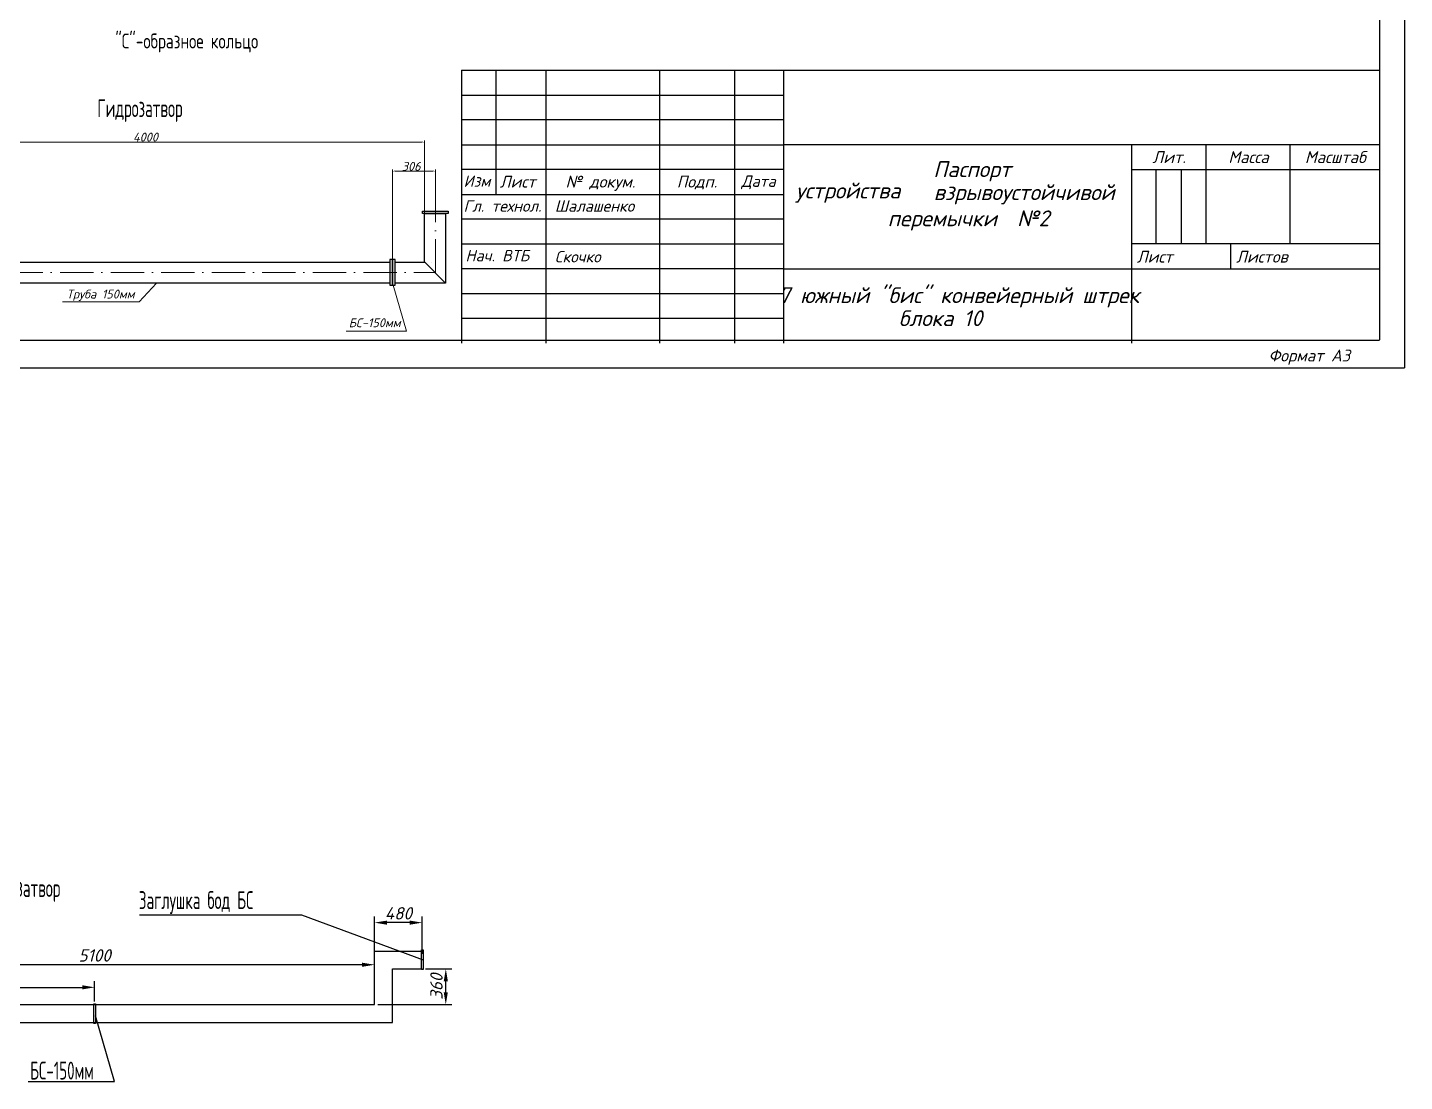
# Model space of a CAD drawing. Header units: millimetres. Extents: x 2479 to 6465, y 644 to 4399.
# Drawn here: x 3514 to 3791.4, y 1357.8 to 1570.1 of the extents above; entities that cross this region are included whole.
import ezdxf
from ezdxf.enums import TextEntityAlignment as Align

# ---------------------------------------------------------------- set-up
doc = ezdxf.new("R2010")
doc.units = ezdxf.units.MM
doc.header["$PDMODE"] = 1
doc.linetypes.add('ACAD_ISO10W100', pattern=[18, 12, -3, 0, -3])
doc.layers.add('Layer1', color=5, linetype='Continuous')
doc.layers.add('надписи', color=7, linetype='Continuous')
doc.styles.add('3', font='complex')
doc.styles.get("Standard").update_dxf_attribs({"font": 'isocpeui.ttf'})
doc.dimstyles.new('ISO-25', dxfattribs={"dimtxt": 2.5, "dimasz": 2.5, "dimexe": 1.25, "dimexo": 0.625, "dimtad": 1, "dimdec": 0, "dimlfac": 50, "dimtxsty": 'Standard', "dimcen": 2.5, "dimadec": 0, "dimazin": 0, "dimtfac": 1, "dimtdec": 0, "dimtmove": 0, "dimatfit": 3, "dimfxl": 0, "dimarcsym": 0})

# ---------------------------------------------------------------- blocks, each defined once
blk = doc.blocks.new('*D302')
at = {"layer": 'Defpoints', "color": 0, "lineweight": 40}
for p in [(3527.56, 1376.72), (3471.16, 1373.24), (3527.56, 1373.24)]:
    blk.add_point(p, dxfattribs=at)
at = {"layer": 'надписи', "color": 0, "lineweight": -2}
for p, q in [((3471.16, 1373.86), (3471.16, 1377.97)), ((3473.66, 1376.72), (3525.06, 1376.72)), ((3527.56, 1373.86), (3527.56, 1377.97))]:
    blk.add_line(p, q, dxfattribs=at)
at = {"layer": 'надписи', "color": 0, "lineweight": 40}
for points in [[(3473.66, 1377.14), (3473.66, 1376.3), (3471.16, 1376.72)], [(3525.06, 1377.14), (3525.06, 1376.3), (3527.56, 1376.72)]]:
    blk.add_solid(points, dxfattribs=at)
at = {"layer": 'надписи', "color": 0, "insert": (3499.36, 1378.59), "char_height": 2.5, "attachment_point": 5}
blk.add_mtext('2550', dxfattribs=at)
blk = doc.blocks.new('*D303')
at = {"layer": 'Defpoints', "color": 0, "lineweight": 40}
for p in [(3471.16, 1381.28), (3471.16, 1380.57), (3583.96, 1379.78)]:
    blk.add_point(p, dxfattribs=at)
at = {"layer": 'надписи', "color": 0, "lineweight": -2}
for p, q in [((3471.16, 1381.2), (3471.16, 1382.53)), ((3583.96, 1380.4), (3583.96, 1382.53)), ((3581.46, 1381.28), (3473.66, 1381.28))]:
    blk.add_line(p, q, dxfattribs=at)
at = {"layer": 'надписи', "color": 0, "lineweight": 40}
for points in [[(3473.66, 1381.69), (3473.66, 1380.86), (3471.16, 1381.28)], [(3581.46, 1381.69), (3581.46, 1380.86), (3583.96, 1381.28)]]:
    blk.add_solid(points, dxfattribs=at)
at = {"layer": 'надписи', "color": 0, "insert": (3527.56, 1383.15), "char_height": 2.5, "attachment_point": 5}
blk.add_mtext('5100', dxfattribs=at)
blk = doc.blocks.new('*D304')
at = {"layer": 'Defpoints', "color": 0, "lineweight": 40}
for p in [(3593.56, 1380.44), (3598.31, 1380.44), (3583.96, 1373.24)]:
    blk.add_point(p, dxfattribs=at)
at = {"layer": 'надписи', "color": 0, "lineweight": -2}
for p, q in [((3594.19, 1380.44), (3599.56, 1380.44)), ((3598.31, 1375.74), (3598.31, 1377.94)), ((3584.59, 1373.24), (3599.56, 1373.24))]:
    blk.add_line(p, q, dxfattribs=at)
at = {"layer": 'надписи', "color": 0, "lineweight": 40}
for points in [[(3597.89, 1377.94), (3598.73, 1377.94), (3598.31, 1380.44)], [(3597.89, 1375.74), (3598.73, 1375.74), (3598.31, 1373.24)]]:
    blk.add_solid(points, dxfattribs=at)
at = {"layer": 'надписи', "color": 0, "insert": (3596.43, 1376.84), "char_height": 2.5, "attachment_point": 5, "rotation": 90}
blk.add_mtext('360', dxfattribs=at)
blk = doc.blocks.new('*D305')
at = {"layer": 'Defpoints', "color": 0, "lineweight": 40}
for p in [(3583.96, 1389.76), (3583.96, 1382.84), (3593.56, 1382.84)]:
    blk.add_point(p, dxfattribs=at)
at = {"layer": 'надписи', "color": 0, "lineweight": -2}
for p, q in [((3583.96, 1383.46), (3583.96, 1391.01)), ((3593.56, 1383.46), (3593.56, 1391.01)), ((3591.06, 1389.76), (3586.46, 1389.76))]:
    blk.add_line(p, q, dxfattribs=at)
at = {"layer": 'надписи', "color": 0, "lineweight": 40}
for points in [[(3586.46, 1390.17), (3586.46, 1389.34), (3583.96, 1389.76)], [(3591.06, 1390.17), (3591.06, 1389.34), (3593.56, 1389.76)]]:
    blk.add_solid(points, dxfattribs=at)
at = {"layer": 'надписи', "color": 0, "insert": (3588.76, 1391.63), "char_height": 2.5, "attachment_point": 5}
blk.add_mtext('480', dxfattribs=at)
blk = doc.blocks.new('A$C13033AB3')
at = {"layer": 'надписи', "lineweight": 13}
for p, q in [((-13.18, -73.23), (-13.18, -45.82)), ((-11.93, -46.45), (185.47, -46.45)), ((186.72, -73.23), (186.72, -45.82)), ((-17.14, -68.74), (-17.14, -56.26)), ((-15.89, -56.88), (-2.89, -56.88)), ((-1.64, -88.69), (-1.64, -56.26)), ((175.15, -88.69), (175.15, -56.26)), ((189.4, -56.88), (176.4, -56.88)), ((190.65, -68.74), (190.65, -56.26)), ((-21.59, -72.18), (-36.88, -72.18)), ((-36.25, -95.96), (-36.25, -73.43)), ((-21.59, -97.21), (-36.88, -97.21))]:
    blk.add_line(p, q, dxfattribs=at)
at = {"layer": 'надписи', "linetype": 'ACAD_ISO10W100', "lineweight": 5}
for p, q in [((190.68, -93.4), (190.68, -68.42)), ((-17.12, -69.46), (-17.12, -93.4)), ((-22.72, -81.24), (-10.93, -81.24)), ((-17.12, -93.4), (190.68, -93.4))]:
    blk.add_line(p, q, dxfattribs=at)
at = {"layer": 'надписи'}
for p, q in [((-20.65, -97.11), (-13.11, -89.57)), ((194.21, -97.16), (186.64, -89.57))]:
    blk.add_line(p, q, dxfattribs=at)
for points in [[(-21.73, -71.27), (-12.46, -71.27), (-12.46, -72.18), (-21.73, -72.18)], [(185.95, -71.27), (195.22, -71.27), (195.22, -72.18), (185.95, -72.18)], [(-2.56, -97.98), (-2.56, -88.71), (-1.64, -88.71), (-1.64, -97.98)], [(-1.61, -97.98), (-1.61, -88.71), (-0.69, -88.71), (-0.69, -97.98)], [(175.12, -97.98), (175.12, -88.71), (174.2, -88.71), (174.2, -97.98)], [(176.07, -97.98), (176.07, -88.71), (175.15, -88.71), (175.15, -97.98)]]:
    blk.add_lwpolyline(points, close=True, dxfattribs=at)
for points in [[(-2.56, -97.19), (-13.24, -97.19), (-20.74, -97.19), (-20.74, -89.69), (-20.74, -72.19), (-13.24, -72.19), (-13.24, -89.64)], [(176.07, -89.64), (186.72, -89.64), (186.72, -72.14), (194.22, -72.14), (194.22, -89.69), (194.22, -97.19), (176.07, -97.19)], [(-13.28, -89.64), (-2.56, -89.64)], [(-1.64, -89.64), (-1.61, -89.64)], [(-0.69, -89.64), (174.2, -89.64)], [(175.12, -89.64), (175.15, -89.64)], [(189.22, -89.64), (189.19, -89.64)], [(-1.61, -97.19), (-1.64, -97.19)], [(174.2, -97.19), (-0.69, -97.19)], [(175.15, -97.19), (175.12, -97.19)], [(189.19, -97.19), (189.22, -97.19)]]:
    blk.add_lwpolyline(points, dxfattribs=at)
at = {"layer": 'надписи', "lineweight": 9}
for points in [[(-18.26, -114.43), (3.42, -114.43), (-1.37, -97.89)], [(56.39, -103.92), (84.04, -103.92), (90.25, -97.26)], [(158.47, -114.43), (180.15, -114.43), (175.36, -97.89)]]:
    blk.add_lwpolyline(points, dxfattribs=at)
at = {"layer": 'надписи'}
blk.add_circle((-17, -81), 3.71, dxfattribs=at)
for points in [[(-11.93, -46.24), (-11.93, -46.65), (-13.18, -46.45)], [(185.47, -46.24), (185.47, -46.65), (186.72, -46.45)], [(-36.46, -73.43), (-36.04, -73.43), (-36.25, -72.18)], [(-36.46, -95.96), (-36.04, -95.96), (-36.25, -97.21)]]:
    blk.add_solid(points, dxfattribs=at)
at = {"layer": 'надписи', "lineweight": 13}
for points in [[(-15.89, -56.67), (-15.89, -57.09), (-17.14, -56.88)], [(-2.89, -56.67), (-2.89, -57.09), (-1.64, -56.88)], [(176.4, -56.67), (176.4, -57.09), (175.15, -56.88)], [(189.4, -56.67), (189.4, -57.09), (190.65, -56.88)]]:
    blk.add_solid(points, dxfattribs=at)
at = {"layer": 'надписи'}
blk.add_text('500', height=3.193, rotation=90, dxfattribs=at).set_placement((-37.07, -89.66))
for s, height, p in [('Труба 150мм', 3.1933, (57.89, -102.73)), ('БС-150мм', 3.193, (-17.34, -113.05)), ('БС-150мм', 3.193, (159.39, -113.05))]:
    blk.add_text(s, height=height, dxfattribs=at).set_placement(p)
at = {"layer": 'надписи', "char_height": 3.193, "attachment_point": 5}
for s, insert in [('4000', (86.29, -44.65)), ('306', (-7.35, -55.17)), ('306', (181.88, -55.17))]:
    blk.add_mtext(s, dxfattribs=dict(at, insert=insert))

msp = doc.modelspace()

# ---------------------------------------------------------------- linework, layer by layer
at = {"color": 7}
for p, q in [((3791.44567, 1889.44515), (3791.44567, 1501.50833)), ((3786.44567, 1884.67941), (3786.44567, 1507.19857)), ((3601.44567, 1561.48978), (3786.44567, 1561.48978)), ((3601.52526, 1506.48978), (3601.52526, 1561.48978)), ((3608.44567, 1536.48978), (3608.44567, 1561.48978)), ((3618.44567, 1561.48978), (3618.44567, 1506.48978)), ((3641.44567, 1506.48978), (3641.44567, 1561.48978)), ((3656.44567, 1561.48978), (3656.44567, 1506.48978)), ((3666.44567, 1506.48978), (3666.44567, 1561.48978)), ((3601.44567, 1556.48978), (3666.44567, 1556.48978)), ((3666.44567, 1551.48978), (3601.44567, 1551.48978)), ((3601.44567, 1546.48978), (3666.44567, 1546.48978)), ((3786.44567, 1546.48978), (3666.44567, 1546.48978)), ((3736.44567, 1546.48978), (3736.44567, 1506.48978)), ((3751.44567, 1546.48978), (3751.44567, 1526.48978)), ((3768.44567, 1526.48978), (3768.44567, 1546.48978)), ((3666.44567, 1541.48978), (3601.44567, 1541.48978)), ((3736.44567, 1541.48978), (3786.44567, 1541.48978)), ((3741.44567, 1526.48978), (3741.44567, 1541.48978)), ((3746.44567, 1541.48978), (3746.44567, 1526.48978)), ((3601.44567, 1536.48978), (3666.44567, 1536.48978)), ((3666.44567, 1531.48978), (3601.44567, 1531.48978)), ((3601.44567, 1526.48978), (3666.44567, 1526.48978)), ((3786.44567, 1526.48978), (3736.44567, 1526.48978)), ((3756.44567, 1521.48978), (3756.44567, 1526.48978)), ((3666.44567, 1521.48978), (3601.44567, 1521.48978)), ((3666.44567, 1521.48978), (3786.44567, 1521.48978)), ((3601.44567, 1516.48978), (3666.44567, 1516.48978)), ((3666.44567, 1511.48978), (3601.44567, 1511.48978)), ((3231.72464, 1507.14603), (3786.44567, 1507.14603)), ((3791.44567, 1501.48978), (3211.49623, 1501.48978))]:
    msp.add_line(p, q, dxfattribs=at)
at = {"layer": 'Layer1'}
for p, q in [((3583.96075, 1373.23741), (3583.96075, 1384.03663)), ((3583.96075, 1384.03663), (3593.56075, 1384.03663)), ((3587.56075, 1369.63741), (3587.56075, 1380.43663)), ((3587.56075, 1380.43663), (3593.56075, 1380.43663)), ((3471.16075, 1373.23741), (3583.96075, 1373.23741)), ((3467.56075, 1369.63741), (3587.56075, 1369.63741))]:
    msp.add_line(p, q, dxfattribs=at)
for points in [[(3593.43983, 1384.26941), (3593.74447, 1384.26941), (3593.74447, 1380.31271), (3593.43983, 1380.31271)], [(3527.40844, 1373.42157), (3527.71307, 1373.42157), (3527.71307, 1369.46487), (3527.40844, 1369.46487)]]:
    msp.add_lwpolyline(points, close=True, dxfattribs=at)
at = {"layer": 'надписи'}
for points in [[(3536.62373, 1391.35673), (3569.2381, 1391.35673), (3593.74447, 1382.29106)], [(3514.20248, 1357.75896), (3531.54229, 1357.75896), (3527.71307, 1370.99257)]]:
    msp.add_lwpolyline(points, dxfattribs=at)

# ---------------------------------------------------------------- block references
at = {"color": 1, "lineweight": 40, "xscale": 0.5599999999999999, "yscale": 0.5599999999999999, "zscale": 0.5599999999999999}
msp.add_blockref('A$C13033AB3', (3489.486, 1573.03108), dxfattribs=at)

# ---------------------------------------------------------------- texts
at = {"color": 7, "linetype": 'Continuous', "style": '3', "width": 0.585675}
msp.add_text('"С"-образное кольцо', height=3, dxfattribs=at).set_placement((3531.73823, 1565.88786), (3560.51997, 1565.88786), align=Align.FIT)
for s, p in [('Гидрозатвор', (3528.12681, 1552.05312)), ('Гидрозатвор', (3503.50362, 1394.92938)), ('Заглушка бод БС', (3536.47221, 1392.492)), ('БС-150мм', (3514.56131, 1358.15395))]:
    msp.add_text(s, height=3.6, dxfattribs=at).set_placement(p)
at = {"color": 7}
for s, height, p in [('Лит.', 2.4, (3744.03149, 1542.79894)), ('Масса', 2.4, (3760.03149, 1542.79894)), ('Масштаб', 2.4, (3777.53149, 1542.79894)), ('№ докум.', 2.4, (3629.47028, 1537.85129)), ('Подп.', 2.4, (3648.91165, 1537.85129)), ('Дата', 2.3, (3661.30552, 1537.99915))]:
    msp.add_text(s, height=height, dxfattribs=at).set_placement(p, align=Align.CENTER)
for s, height, p in [('Изм', 2.3, (3601.88784, 1537.99915)), ('Лист', 2.4, (3609.17835, 1537.85129)), ('Гл. технол.', 2.3, (3601.88784, 1532.99915)), ('Шалашенко', 2.3, (3620.27799, 1532.99915)), ('Нач. ВТБ', 2.3, (3602.27482, 1522.99915)), ('Скочко', 2.3, (3620.27799, 1522.78156)), ('Лист', 2.4, (3737.51927, 1522.73449)), ('Листов', 2.4, (3757.51927, 1522.73449)), ('Формат А3', 2.4, (3764.05767, 1502.82126))]:
    msp.add_text(s, height=height, dxfattribs=at).set_placement(p)
at = {"layer": 'надписи'}
for s, height, p in [('Паспорт ', 3.193335, (3696.52884, 1539.96471)), ('устройства ', 3.1933346, (3668.79654, 1535.65954)), ('взрывоустойчивой', 3.1933346, (3696.60001, 1535.32668)), ('перемычки  №2', 3.1933346, (3687.32963, 1530.06001)), ('7 южный "бис" конвейерный штрек ', 3.1933346, (3665.41255, 1514.57612)), (' блока 10', 3.193335, (3687.5226, 1509.94036))]:
    msp.add_text(s, height=height, dxfattribs=at).set_placement(p)

# ---------------------------------------------------------------- dimensions: what is measured, and where the dimension line sits
for base, p1, p2, angle, picture, middle in [((3583.96075, 1389.7579), (3593.56075, 1382.83585), (3583.96075, 1382.83585), 180, '*D305', (3588.76075, 1391.6329)), ((3598.30957, 1380.43663), (3583.96075, 1373.23741), (3593.56075, 1380.43663), 90, '*D304', (3596.43457, 1376.83702))]:
    dim = msp.add_linear_dim(base=base, p1=p1, p2=p2, angle=angle, dimstyle='ISO-25', dxfattribs=at)
    dim.commit()
    dim.dimension.update_dxf_attribs({"geometry": picture, "text_midpoint": middle})
for base, p1, p2, text, picture, middle in [((3471.16075, 1381.27703), (3583.96075, 1379.77527), (3471.16075, 1380.57135), '5100', '*D303', (3527.56075, 1383.15203)), ((3527.56075, 1376.71979), (3471.16075, 1373.23741), (3527.56075, 1373.23741), '2550', '*D302', (3499.36075, 1378.59479))]:
    dim = msp.add_linear_dim(base=base, p1=p1, p2=p2, text=text, dimstyle='ISO-25', dxfattribs=at)
    dim.commit()
    dim.dimension.update_dxf_attribs({"geometry": picture, "text_midpoint": middle})

doc.saveas('drawing.dxf')
